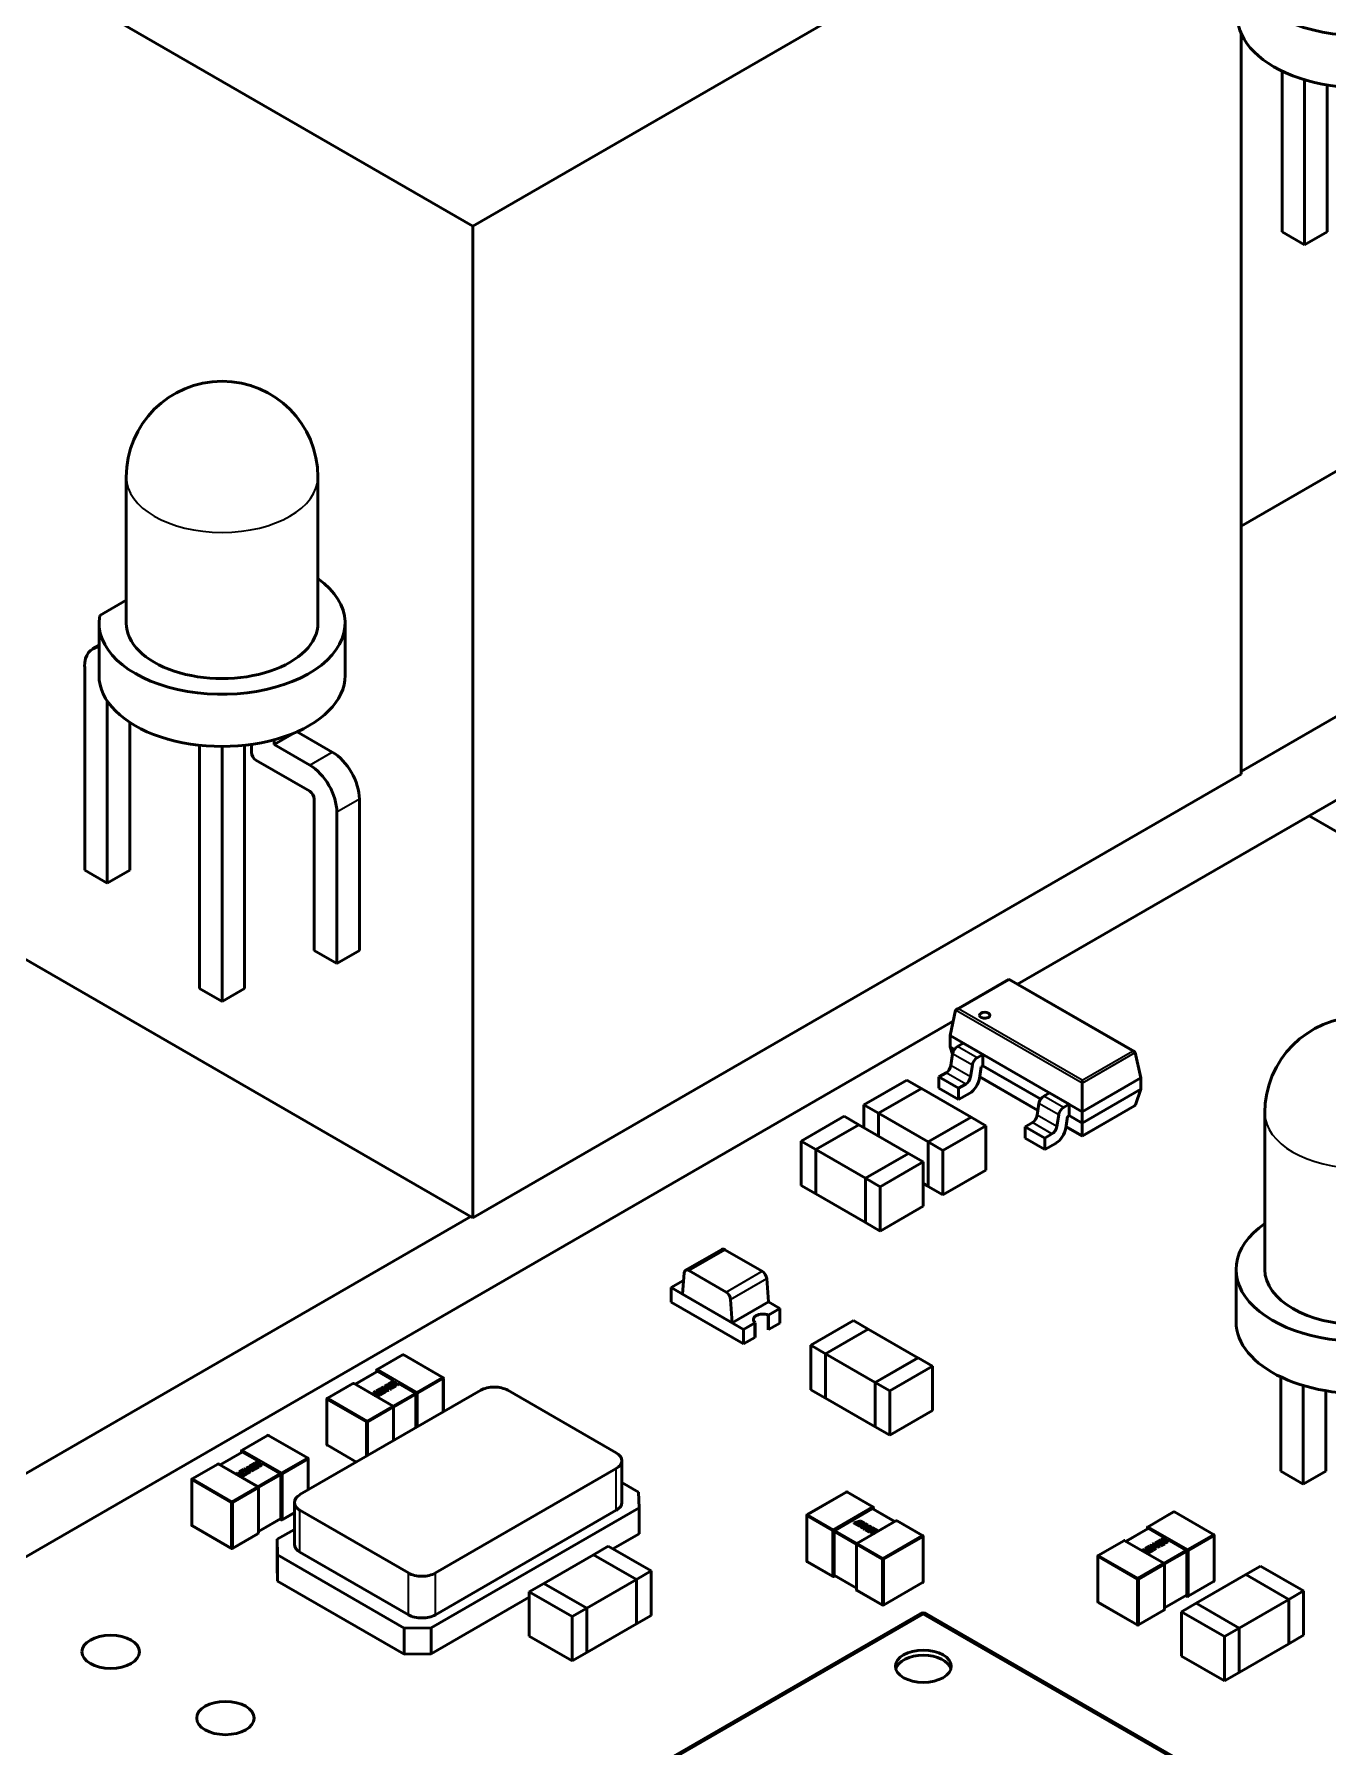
# Model space of a CAD drawing. Header units: millimetres. Extents: x -106 to 841, y -50 to 594.
# Drawn here: x 585.9 to 606.14, y 245.34 to 272.13 of the extents above; entities that cross this region are included whole.
import ezdxf

# ---------------------------------------------------------------- set-up
doc = ezdxf.new("R2010")
doc.units = ezdxf.units.MM
doc.layers.add('Visible (ISO)', color=7, linetype='Continuous', lineweight=50)
doc.layers.add('Visible Narrow (ISO)', color=7, linetype='Continuous', lineweight=35)

msp = doc.modelspace()

# ---------------------------------------------------------------- linework, layer by layer
at = {"layer": 'Visible (ISO)'}
for p, q in [((578.977, 277.085), (592.766, 269.124)), ((592.766, 269.124), (604.787, 276.065)), ((604.787, 260.551), (604.787, 272.139)), ((605.427, 269.036), (605.427, 271.548)), ((605.781, 268.831), (605.781, 271.412)), ((606.134, 269.036), (606.134, 271.331)), ((592.766, 253.611), (592.766, 269.124)), ((605.427, 269.036), (605.781, 268.831)), ((605.781, 268.831), (606.134, 269.036)), ((607.544, 266.022), (604.787, 264.43)), ((587.341, 265.199), (587.341, 262.913)), ((590.341, 265.199), (590.341, 262.913)), ((586.927, 263.032), (587.341, 263.271)), ((604.787, 260.592), (609.143, 263.107)), ((586.916, 262.913), (586.916, 262.096)), ((590.766, 262.913), (590.766, 262.096)), ((586.815, 262.51), (586.916, 262.568)), ((586.691, 262.235), (586.691, 259.051)), ((609.143, 261.801), (601.289, 257.266)), ((587.045, 258.846), (587.045, 261.696)), ((587.398, 259.051), (587.398, 261.36)), ((590.566, 260.896), (590.014, 261.215)), ((588.487, 261.004), (588.487, 257.197)), ((588.841, 256.993), (588.841, 260.985)), ((589.194, 257.197), (589.194, 261.004)), ((589.3, 261.017), (589.3, 260.892)), ((589.654, 261.014), (589.966, 261.194)), ((589.654, 261.014), (589.654, 261.089)), ((590.213, 260.692), (589.654, 261.014)), ((589.371, 260.769), (590.213, 260.284)), ((604.787, 260.551), (592.766, 253.611)), ((590.283, 260.161), (590.283, 257.793)), ((590.99, 257.793), (590.99, 260.161)), ((590.637, 257.589), (590.637, 259.957)), ((626.32, 248.082), (605.851, 259.9)), ((592.766, 253.611), (582.537, 259.516)), ((587.045, 258.846), (586.691, 259.051)), ((587.398, 259.051), (587.045, 258.846)), ((590.283, 257.793), (590.637, 257.589)), ((590.637, 257.589), (590.99, 257.793)), ((588.487, 257.197), (588.841, 256.993)), ((588.841, 256.993), (589.194, 257.197)), ((600.333, 256.872), (601.153, 257.345)), ((601.153, 257.345), (601.153, 257.334)), ((603.117, 256.211), (601.153, 257.345)), ((600.282, 256.685), (580.926, 245.51)), ((600.233, 256.461), (600.32, 256.857)), ((602.298, 255.269), (600.233, 256.461)), ((600.233, 256.284), (600.233, 256.461)), ((600.3, 256.245), (600.233, 256.284)), ((600.233, 256.284), (600.272, 256.171)), ((600.245, 255.995), (600.273, 256.178)), ((600.349, 256.293), (600.437, 256.344)), ((600.744, 256.166), (600.437, 256.344)), ((600.656, 256.116), (600.744, 256.166)), ((600.744, 255.989), (600.744, 256.166)), ((603.217, 255.8), (603.13, 256.195)), ((600.058, 255.815), (600.169, 255.88)), ((600.552, 255.817), (600.581, 256.001)), ((600.691, 255.791), (600.72, 255.975)), ((600.72, 255.975), (600.744, 255.989)), ((601.651, 255.465), (600.744, 255.989)), ((598.883, 255.379), (599.554, 255.766)), ((599.783, 255.634), (599.112, 255.247)), ((599.113, 255.246), (599.784, 255.634)), ((599.554, 255.766), (599.783, 255.634)), ((599.783, 255.633), (599.783, 255.634)), ((599.784, 255.634), (600.561, 255.185)), ((600.366, 255.638), (600.058, 255.815)), ((600.058, 255.638), (600.058, 255.815)), ((600.366, 255.46), (600.058, 255.638)), ((600.366, 255.638), (600.477, 255.702)), ((600.366, 255.46), (600.366, 255.638)), ((601.607, 255.289), (600.695, 255.816)), ((602.298, 255.269), (603.217, 255.8)), ((602.298, 255.764), (602.298, 255.715)), ((602.298, 255.269), (602.298, 255.715)), ((602.298, 255.092), (603.217, 255.622)), ((603.217, 255.622), (603.133, 255.378)), ((603.217, 255.622), (603.217, 255.8)), ((599.112, 255.247), (598.883, 255.379)), ((598.883, 255.02), (598.883, 255.379)), ((600.366, 255.46), (600.54, 255.561)), ((601.595, 255.215), (601.624, 255.398)), ((601.699, 255.514), (601.787, 255.564)), ((602.095, 255.387), (601.787, 255.564)), ((602.007, 255.336), (602.095, 255.387)), ((602.095, 255.209), (602.095, 255.387)), ((602.298, 254.89), (603.12, 255.365)), ((597.903, 254.811), (598.574, 255.199)), ((598.804, 255.066), (598.132, 254.679)), ((598.133, 254.679), (598.804, 255.066)), ((598.574, 255.199), (598.804, 255.066)), ((598.804, 255.066), (599.581, 254.617)), ((598.804, 255.066), (598.804, 255.066)), ((599.112, 254.888), (599.112, 255.247)), ((599.89, 254.798), (599.113, 255.246)), ((599.113, 254.888), (599.113, 255.246)), ((600.561, 255.185), (599.89, 254.798)), ((599.891, 254.797), (600.562, 255.185)), ((600.791, 255.052), (600.12, 254.665)), ((600.561, 255.184), (600.561, 255.185)), ((600.562, 255.185), (600.791, 255.052)), ((600.791, 254.358), (600.791, 255.052)), ((601.409, 255.036), (601.52, 255.1)), ((601.903, 255.037), (601.932, 255.221)), ((602.042, 255.011), (602.07, 255.195)), ((602.07, 255.195), (602.095, 255.209)), ((602.298, 255.092), (602.095, 255.209)), ((602.298, 255.092), (602.298, 255.269)), ((602.298, 255.092), (602.298, 254.897)), ((605.157, 252.803), (605.157, 255.252)), ((598.132, 254.679), (597.903, 254.811)), ((597.903, 254.117), (597.903, 254.811)), ((599.89, 254.104), (599.89, 254.798)), ((600.12, 254.665), (599.891, 254.797)), ((599.891, 254.103), (599.891, 254.797)), ((601.716, 254.858), (601.409, 255.036)), ((601.409, 254.858), (601.409, 255.036)), ((601.716, 254.68), (601.409, 254.858)), ((601.716, 254.858), (601.827, 254.922)), ((601.716, 254.68), (601.716, 254.858)), ((601.716, 254.68), (601.891, 254.781)), ((602.298, 254.89), (602.045, 255.036)), ((602.298, 254.89), (602.298, 254.897)), ((598.132, 253.985), (598.132, 254.679)), ((598.91, 254.23), (598.133, 254.679)), ((598.133, 253.985), (598.133, 254.679)), ((599.581, 254.617), (598.91, 254.23)), ((598.911, 254.229), (599.582, 254.617)), ((599.581, 254.616), (599.581, 254.617)), ((599.582, 254.617), (599.811, 254.485)), ((600.12, 253.971), (600.12, 254.665)), ((599.811, 254.485), (599.14, 254.097)), ((599.811, 253.791), (599.811, 254.485)), ((600.791, 254.358), (600.12, 253.971)), ((598.132, 253.985), (597.903, 254.117)), ((598.133, 253.985), (598.132, 253.985)), ((598.91, 253.536), (598.133, 253.985)), ((598.91, 253.536), (598.91, 254.23)), ((599.14, 254.097), (598.911, 254.229)), ((598.911, 253.535), (598.911, 254.229)), ((599.14, 253.403), (599.14, 254.097)), ((599.89, 254.104), (599.811, 254.149)), ((599.891, 254.104), (599.89, 254.104)), ((600.12, 253.971), (599.891, 254.103)), ((599.811, 253.791), (599.14, 253.403)), ((579.795, 246.163), (592.731, 253.631)), ((598.911, 253.536), (598.91, 253.536)), ((599.14, 253.403), (598.911, 253.535)), ((596.094, 252.79), (596.659, 253.117)), ((597.293, 252.775), (596.709, 253.112)), ((596.073, 252.752), (596.047, 252.417)), ((596.728, 252.448), (596.144, 252.785)), ((597.39, 252.295), (597.364, 252.66)), ((604.707, 252.803), (604.707, 251.986)), ((596.05, 252.623), (595.87, 252.52)), ((595.87, 252.52), (595.87, 252.519)), ((595.87, 252.52), (596.047, 252.418)), ((595.87, 252.29), (595.87, 252.519)), ((595.87, 252.519), (597.001, 251.866)), ((595.87, 252.519), (596.047, 252.417)), ((596.047, 252.418), (596.047, 252.417)), ((596.047, 252.418), (596.047, 252.418)), ((596.047, 252.417), (596.825, 251.968)), ((595.87, 252.29), (597.001, 251.637)), ((596.825, 251.968), (596.798, 252.333)), ((597.39, 252.295), (596.825, 251.969)), ((597.387, 252.089), (597.567, 252.193)), ((597.389, 252.089), (597.567, 252.192)), ((597.389, 252.089), (597.567, 252.192)), ((597.567, 252.193), (597.39, 252.295)), ((597.567, 252.193), (597.567, 252.192)), ((597.567, 251.964), (597.567, 252.192)), ((596.825, 251.969), (596.825, 251.968)), ((596.825, 251.969), (597.001, 251.866)), ((596.825, 251.968), (597.001, 251.866)), ((597.001, 251.866), (597.181, 251.97)), ((597.001, 251.866), (597.18, 251.969)), ((597.001, 251.866), (597.18, 251.969)), ((597.001, 251.637), (597.001, 251.866)), ((597.001, 251.866), (597.001, 251.866)), ((597.18, 251.74), (597.18, 251.969)), ((597.18, 251.74), (597.18, 251.969)), ((597.181, 251.97), (597.181, 251.741)), ((597.387, 252.089), (597.387, 251.86)), ((597.389, 251.861), (597.389, 252.089)), ((597.389, 251.861), (597.389, 252.089)), ((597.389, 251.861), (597.567, 251.964)), ((597.532, 251.943), (597.389, 251.861)), ((598.052, 251.616), (598.723, 252.003)), ((598.953, 251.871), (598.282, 251.483)), ((598.282, 251.483), (598.953, 251.87)), ((598.723, 252.003), (598.953, 251.871)), ((598.953, 251.87), (598.953, 251.871)), ((598.953, 251.87), (599.73, 251.422)), ((597.001, 251.637), (597.18, 251.74)), ((597.18, 251.74), (597.039, 251.659)), ((598.282, 251.483), (598.052, 251.616)), ((598.052, 250.922), (598.052, 251.616)), ((591.666, 251.467), (591.268, 251.238)), ((591.684, 251.467), (592.294, 251.115)), ((598.282, 250.789), (598.282, 251.483)), ((599.059, 251.034), (598.282, 251.483)), ((598.282, 250.789), (598.282, 251.483)), ((599.73, 251.422), (599.059, 251.034)), ((599.06, 251.034), (599.731, 251.421)), ((599.73, 251.421), (599.73, 251.422)), ((599.731, 251.421), (599.96, 251.289)), ((590.924, 251.008), (591.268, 251.207)), ((591.259, 251.202), (591.259, 251.221)), ((591.277, 251.206), (591.527, 251.062)), ((591.531, 251.064), (591.435, 251.009)), ((591.471, 251.011), (591.51, 251.033)), ((591.473, 251.008), (591.51, 251.029)), ((591.51, 251.033), (591.536, 251.048)), ((591.51, 251.029), (591.536, 251.044)), ((591.536, 251.048), (591.536, 251.044)), ((591.536, 251.048), (591.585, 250.997)), ((591.536, 251.044), (591.585, 250.993)), ((591.609, 251.011), (591.591, 251.029)), ((592.304, 251.099), (592.304, 250.575)), ((599.059, 250.34), (599.059, 251.034)), ((599.289, 250.902), (599.06, 251.034)), ((599.06, 250.34), (599.06, 251.034)), ((599.96, 251.289), (599.289, 250.902)), ((599.96, 250.595), (599.96, 251.289)), ((605.406, 249.647), (605.406, 251.123)), ((590.059, 249.28), (592.888, 250.913)), ((590.481, 250.772), (590.481, 250.068)), ((590.888, 251.018), (590.49, 250.788)), ((590.907, 251.018), (591.516, 250.666)), ((591.186, 250.865), (591.179, 250.861)), ((591.204, 250.847), (591.186, 250.865)), ((591.24, 250.896), (591.212, 250.88)), ((591.212, 250.88), (591.212, 250.876)), ((591.212, 250.88), (591.212, 250.842)), ((591.212, 250.876), (591.212, 250.842)), ((591.228, 250.833), (591.278, 250.82)), ((591.239, 250.851), (591.24, 250.896)), ((591.239, 250.851), (591.24, 250.892)), ((591.304, 250.835), (591.239, 250.851)), ((591.24, 250.896), (591.24, 250.892)), ((591.24, 250.826), (591.278, 250.816)), ((591.316, 250.94), (591.253, 250.904)), ((591.253, 250.904), (591.253, 250.9)), ((591.253, 250.904), (591.314, 250.841)), ((591.253, 250.9), (591.314, 250.837)), ((591.278, 250.82), (591.304, 250.835)), ((591.278, 250.816), (591.304, 250.831)), ((591.278, 250.82), (591.278, 250.816)), ((591.289, 250.906), (591.327, 250.928)), ((591.3, 250.894), (591.289, 250.906)), ((591.291, 250.903), (591.327, 250.924)), ((591.336, 250.915), (591.3, 250.894)), ((591.304, 250.835), (591.304, 250.831)), ((591.311, 250.882), (591.348, 250.903)), ((591.326, 250.867), (591.311, 250.882)), ((591.314, 250.88), (591.348, 250.899)), ((591.314, 250.841), (591.405, 250.894)), ((591.314, 250.837), (591.405, 250.89)), ((591.314, 250.841), (591.314, 250.837)), ((591.327, 250.928), (591.316, 250.94)), ((591.361, 250.966), (591.324, 250.945)), ((591.324, 250.945), (591.324, 250.941)), ((591.324, 250.945), (591.373, 250.894)), ((591.324, 250.941), (591.371, 250.892)), ((591.373, 250.894), (591.326, 250.867)), ((591.327, 250.928), (591.327, 250.924)), ((591.348, 250.903), (591.336, 250.915)), ((591.348, 250.903), (591.348, 250.899)), ((591.405, 250.894), (591.351, 250.95)), ((591.351, 250.95), (591.423, 250.904)), ((591.418, 250.929), (591.361, 250.966)), ((591.361, 250.939), (591.423, 250.9)), ((591.425, 251.003), (591.387, 250.982)), ((591.387, 250.982), (591.387, 250.977)), ((591.387, 250.982), (591.418, 250.929)), ((591.387, 250.977), (591.414, 250.932)), ((591.405, 250.894), (591.405, 250.89)), ((591.445, 250.917), (591.409, 250.984)), ((591.409, 250.984), (591.464, 250.927)), ((591.414, 250.975), (591.464, 250.923)), ((591.423, 250.904), (591.445, 250.917)), ((591.423, 250.9), (591.445, 250.913)), ((591.423, 250.904), (591.423, 250.9)), ((591.485, 250.94), (591.425, 251.003)), ((591.435, 251.009), (591.435, 251.005)), ((591.435, 251.009), (591.496, 250.946)), ((591.435, 251.005), (591.496, 250.942)), ((591.445, 250.917), (591.445, 250.913)), ((591.464, 250.927), (591.485, 250.94)), ((591.464, 250.923), (591.485, 250.936)), ((591.464, 250.927), (591.464, 250.923)), ((591.482, 250.999), (591.471, 251.011)), ((591.518, 251.02), (591.482, 250.999)), ((591.485, 250.94), (591.485, 250.936)), ((591.493, 250.987), (591.53, 251.009)), ((591.508, 250.972), (591.493, 250.987)), ((591.496, 250.985), (591.53, 251.004)), ((591.496, 250.946), (591.56, 250.983)), ((591.496, 250.942), (591.56, 250.979)), ((591.496, 250.946), (591.496, 250.942)), ((591.548, 250.995), (591.508, 250.972)), ((591.53, 251.009), (591.518, 251.02)), ((591.53, 251.009), (591.53, 251.004)), ((591.56, 250.983), (591.548, 250.995)), ((591.56, 250.983), (591.56, 250.979)), ((591.585, 250.997), (591.609, 251.011)), ((591.585, 250.993), (591.609, 251.007)), ((591.585, 250.997), (591.585, 250.993)), ((591.601, 251.019), (591.861, 250.869)), ((591.609, 251.011), (591.609, 251.007)), ((591.874, 250.862), (591.871, 250.86)), ((591.874, 250.327), (591.874, 250.846)), ((593.312, 250.913), (595.009, 249.933)), ((598.282, 250.789), (598.052, 250.922)), ((598.282, 250.79), (598.282, 250.789)), ((599.059, 250.34), (598.282, 250.789)), ((599.289, 250.208), (599.289, 250.902)), ((605.759, 249.443), (605.759, 250.987)), ((606.113, 249.647), (606.113, 250.905)), ((591.526, 250.65), (591.526, 250.126)), ((599.96, 250.595), (599.289, 250.208)), ((599.06, 250.341), (599.059, 250.34)), ((599.289, 250.208), (599.06, 250.34)), ((589.143, 249.961), (589.143, 249.941)), ((589.153, 249.977), (589.551, 250.207)), ((589.569, 250.207), (590.179, 249.854)), ((590.49, 250.052), (590.944, 249.79)), ((588.375, 249.528), (588.773, 249.758)), ((589.401, 249.405), (588.791, 249.758)), ((588.809, 249.748), (589.153, 249.947)), ((589.436, 249.787), (589.162, 249.945)), ((589.206, 249.691), (589.184, 249.679)), ((589.26, 249.635), (589.206, 249.691)), ((589.247, 249.715), (589.224, 249.702)), ((589.224, 249.702), (589.224, 249.698)), ((589.224, 249.702), (589.26, 249.635)), ((589.224, 249.698), (589.255, 249.64)), ((589.318, 249.669), (589.247, 249.715)), ((589.282, 249.637), (589.251, 249.69)), ((589.251, 249.69), (589.309, 249.653)), ((589.255, 249.683), (589.309, 249.649)), ((589.356, 249.778), (589.264, 249.725)), ((589.264, 249.725), (589.264, 249.721)), ((589.264, 249.725), (589.318, 249.669)), ((589.264, 249.721), (589.308, 249.676)), ((589.296, 249.725), (589.343, 249.752)), ((589.345, 249.674), (589.296, 249.725)), ((589.298, 249.722), (589.343, 249.748)), ((589.358, 249.736), (589.322, 249.715)), ((589.322, 249.715), (589.322, 249.711)), ((589.322, 249.715), (589.333, 249.704)), ((589.322, 249.711), (589.333, 249.7)), ((589.333, 249.704), (589.369, 249.725)), ((589.333, 249.7), (589.369, 249.721)), ((589.333, 249.704), (589.333, 249.7)), ((589.381, 249.713), (589.342, 249.691)), ((589.342, 249.691), (589.342, 249.686)), ((589.342, 249.691), (589.353, 249.679)), ((589.342, 249.686), (589.353, 249.674)), ((589.343, 249.752), (589.343, 249.748)), ((589.343, 249.752), (589.358, 249.736)), ((589.343, 249.748), (589.356, 249.735)), ((589.353, 249.679), (589.416, 249.715)), ((589.353, 249.674), (589.416, 249.711)), ((589.416, 249.715), (589.356, 249.778)), ((589.391, 249.798), (589.365, 249.784)), ((589.365, 249.784), (589.365, 249.779)), ((589.365, 249.784), (589.431, 249.768)), ((589.365, 249.779), (589.43, 249.764)), ((589.369, 249.725), (589.369, 249.721)), ((589.369, 249.725), (589.381, 249.713)), ((589.369, 249.721), (589.378, 249.711)), ((589.45, 249.784), (589.391, 249.798)), ((589.416, 249.715), (589.416, 249.711)), ((589.431, 249.768), (589.43, 249.723)), ((589.43, 249.723), (589.458, 249.739)), ((589.43, 249.718), (589.458, 249.735)), ((589.43, 249.723), (589.43, 249.718)), ((589.458, 249.739), (589.458, 249.78)), ((589.461, 249.773), (589.458, 249.775)), ((589.458, 249.739), (589.458, 249.735)), ((589.46, 249.778), (589.483, 249.754)), ((589.461, 249.773), (589.483, 249.749)), ((589.483, 249.754), (589.493, 249.759)), ((589.483, 249.749), (589.493, 249.755)), ((589.483, 249.754), (589.483, 249.749)), ((589.746, 249.609), (589.493, 249.755)), ((590.189, 249.838), (590.189, 249.354)), ((595.009, 249.688), (592.181, 248.055)), ((595.097, 249.157), (595.097, 249.81)), ((588.366, 249.512), (588.366, 248.807)), ((589.085, 249.622), (589.06, 249.608)), ((589.06, 249.608), (589.06, 249.603)), ((589.06, 249.608), (589.072, 249.596)), ((589.06, 249.603), (589.063, 249.601)), ((589.134, 249.571), (589.085, 249.622)), ((589.174, 249.673), (589.109, 249.636)), ((589.109, 249.636), (589.109, 249.632)), ((589.109, 249.636), (589.121, 249.624)), ((589.109, 249.632), (589.121, 249.62)), ((589.121, 249.624), (589.161, 249.647)), ((589.121, 249.62), (589.161, 249.643)), ((589.121, 249.624), (589.121, 249.62)), ((589.16, 249.585), (589.134, 249.571)), ((589.176, 249.631), (589.14, 249.61)), ((589.14, 249.61), (589.14, 249.606)), ((589.14, 249.61), (589.151, 249.599)), ((589.14, 249.606), (589.151, 249.594)), ((589.141, 249.556), (589.234, 249.61)), ((589.144, 249.554), (589.234, 249.606)), ((589.151, 249.599), (589.187, 249.62)), ((589.151, 249.594), (589.187, 249.616)), ((589.151, 249.599), (589.151, 249.594)), ((589.199, 249.608), (589.16, 249.585)), ((589.161, 249.647), (589.161, 249.643)), ((589.161, 249.647), (589.176, 249.631)), ((589.161, 249.643), (589.174, 249.63)), ((589.234, 249.61), (589.174, 249.673)), ((589.184, 249.679), (589.184, 249.675)), ((589.184, 249.679), (589.245, 249.616)), ((589.184, 249.675), (589.245, 249.612)), ((589.187, 249.62), (589.187, 249.616)), ((589.187, 249.62), (589.199, 249.608)), ((589.187, 249.616), (589.196, 249.606)), ((589.234, 249.61), (589.234, 249.606)), ((589.245, 249.616), (589.282, 249.637)), ((589.245, 249.612), (589.282, 249.633)), ((589.245, 249.616), (589.245, 249.612)), ((589.282, 249.637), (589.282, 249.633)), ((589.309, 249.653), (589.345, 249.674)), ((589.309, 249.649), (589.345, 249.67)), ((589.309, 249.653), (589.309, 249.649)), ((589.345, 249.674), (589.345, 249.67)), ((589.353, 249.679), (589.353, 249.674)), ((589.759, 249.601), (589.756, 249.599)), ((589.759, 248.912), (589.759, 249.586)), ((595.097, 249.471), (595.359, 249.32)), ((605.406, 249.647), (605.759, 249.443)), ((605.759, 249.443), (606.113, 249.647)), ((589.411, 248.685), (589.411, 249.389)), ((589.972, 248.504), (589.972, 249.157)), ((595.359, 249.32), (595.366, 249.075)), ((597.998, 248.967), (598.608, 249.319)), ((599.025, 249.089), (598.627, 249.319)), ((589.411, 248.705), (589.756, 248.904)), ((589.763, 248.888), (589.746, 248.898)), ((589.781, 248.888), (589.972, 248.998)), ((591.756, 248.055), (590.059, 249.035)), ((595.366, 249.075), (592.113, 247.197)), ((595.009, 249.035), (592.181, 247.402)), ((595.366, 248.667), (595.366, 249.075)), ((597.989, 248.246), (597.989, 248.951)), ((599.015, 249.058), (598.432, 248.721)), ((599.024, 249.059), (599.369, 248.86)), ((599.034, 249.073), (599.034, 249.053)), ((603.33, 248.779), (603.727, 249.009)), ((603.746, 249.009), (604.356, 248.657)), ((588.375, 248.791), (588.985, 248.439)), ((589.004, 248.439), (589.401, 248.669)), ((589.702, 248.581), (589.972, 248.737)), ((594.957, 248.431), (595.366, 248.667)), ((598.422, 248.712), (598.419, 248.713)), ((598.419, 248.024), (598.419, 248.698)), ((598.838, 248.872), (598.729, 248.837)), ((598.729, 248.837), (598.729, 248.833)), ((598.729, 248.837), (598.821, 248.784)), ((598.729, 248.833), (598.821, 248.78)), ((598.774, 248.83), (598.801, 248.838)), ((598.821, 248.802), (598.774, 248.83)), ((599.386, 248.87), (598.776, 248.518)), ((598.779, 248.827), (598.801, 248.834)), ((598.801, 248.838), (598.801, 248.834)), ((598.801, 248.838), (598.838, 248.817)), ((598.801, 248.834), (598.838, 248.813)), ((598.821, 248.845), (598.842, 248.851)), ((598.858, 248.824), (598.821, 248.845)), ((598.91, 248.831), (598.821, 248.802)), ((598.821, 248.784), (598.918, 248.815)), ((598.821, 248.78), (598.897, 248.804)), ((598.821, 248.784), (598.821, 248.78)), ((598.826, 248.842), (598.842, 248.847)), ((598.901, 248.836), (598.838, 248.872)), ((598.838, 248.817), (598.858, 248.824)), ((598.838, 248.813), (598.858, 248.82)), ((598.838, 248.817), (598.838, 248.813)), ((598.918, 248.815), (598.838, 248.774)), ((598.838, 248.774), (598.838, 248.77)), ((598.838, 248.774), (598.861, 248.761)), ((598.838, 248.77), (598.861, 248.757)), ((598.842, 248.851), (598.842, 248.847)), ((598.842, 248.851), (598.881, 248.829)), ((598.842, 248.847), (598.881, 248.825)), ((598.858, 248.824), (598.858, 248.82)), ((598.861, 248.761), (598.977, 248.782)), ((598.861, 248.757), (598.948, 248.772)), ((598.861, 248.761), (598.861, 248.757)), ((598.977, 248.782), (598.879, 248.75)), ((598.879, 248.75), (598.879, 248.746)), ((598.879, 248.75), (598.901, 248.738)), ((598.879, 248.746), (598.901, 248.734)), ((598.881, 248.829), (598.901, 248.836)), ((598.881, 248.825), (598.901, 248.832)), ((598.881, 248.829), (598.881, 248.825)), ((598.882, 248.777), (598.946, 248.81)), ((598.973, 248.794), (598.882, 248.777)), ((598.895, 248.779), (598.946, 248.806)), ((598.901, 248.836), (598.901, 248.832)), ((598.901, 248.738), (599.01, 248.773)), ((598.901, 248.734), (599.01, 248.769)), ((598.901, 248.738), (598.901, 248.734)), ((598.946, 248.81), (598.91, 248.831)), ((599.02, 248.767), (598.911, 248.732)), ((598.911, 248.732), (598.911, 248.728)), ((598.911, 248.732), (598.975, 248.695)), ((598.911, 248.728), (598.975, 248.691)), ((598.946, 248.81), (598.946, 248.806)), ((598.956, 248.725), (598.983, 248.733)), ((598.996, 248.701), (598.956, 248.725)), ((598.961, 248.722), (598.983, 248.729)), ((599.01, 248.773), (598.973, 248.794)), ((598.975, 248.695), (598.996, 248.701)), ((598.975, 248.691), (598.996, 248.697)), ((598.975, 248.695), (598.975, 248.691)), ((598.983, 248.733), (598.983, 248.729)), ((598.983, 248.733), (599.02, 248.712)), ((598.983, 248.729), (599.02, 248.708)), ((598.996, 248.701), (598.996, 248.697)), ((599.088, 248.709), (599, 248.68)), ((599, 248.68), (599, 248.676)), ((599, 248.68), (599.024, 248.666)), ((599, 248.676), (599.024, 248.662)), ((599.003, 248.74), (599.024, 248.746)), ((599.04, 248.719), (599.003, 248.74)), ((599.008, 248.737), (599.024, 248.742)), ((599.01, 248.773), (599.01, 248.769)), ((599.114, 248.713), (599.02, 248.767)), ((599.02, 248.712), (599.04, 248.719)), ((599.02, 248.708), (599.04, 248.715)), ((599.02, 248.712), (599.02, 248.708)), ((599.024, 248.746), (599.063, 248.724)), ((599.024, 248.746), (599.024, 248.742)), ((599.024, 248.742), (599.063, 248.72)), ((599.024, 248.666), (599.045, 248.673)), ((599.024, 248.666), (599.024, 248.662)), ((599.024, 248.662), (599.029, 248.664)), ((599.04, 248.719), (599.04, 248.715)), ((599.063, 248.724), (599.088, 248.709)), ((599.063, 248.72), (599.084, 248.707)), ((599.803, 248.64), (599.405, 248.87)), ((599.812, 247.92), (599.812, 248.624)), ((602.986, 248.55), (603.33, 248.749)), ((603.32, 248.763), (603.32, 248.743)), ((603.613, 248.59), (603.339, 248.748)), ((604.365, 248.641), (604.365, 247.936)), ((589.709, 248.336), (589.702, 248.581)), ((589.702, 248.173), (589.702, 248.581)), ((591.756, 247.402), (590.059, 248.381)), ((594.655, 248.341), (594.884, 248.474)), ((594.884, 248.474), (595.555, 248.086)), ((598.767, 247.797), (598.767, 248.502)), ((602.552, 248.33), (602.95, 248.56)), ((603.578, 248.208), (602.968, 248.56)), ((603.262, 248.424), (603.237, 248.41)), ((603.237, 248.41), (603.237, 248.406)), ((603.237, 248.41), (603.249, 248.398)), ((603.237, 248.406), (603.24, 248.403)), ((603.31, 248.373), (603.262, 248.424)), ((603.351, 248.475), (603.286, 248.438)), ((603.286, 248.438), (603.286, 248.434)), ((603.286, 248.438), (603.298, 248.426)), ((603.286, 248.434), (603.298, 248.422)), ((603.298, 248.426), (603.338, 248.449)), ((603.298, 248.422), (603.338, 248.445)), ((603.298, 248.426), (603.298, 248.422)), ((603.336, 248.388), (603.31, 248.373)), ((603.353, 248.434), (603.317, 248.413)), ((603.317, 248.413), (603.317, 248.408)), ((603.317, 248.413), (603.328, 248.401)), ((603.317, 248.408), (603.328, 248.397)), ((603.318, 248.358), (603.411, 248.412)), ((603.321, 248.356), (603.411, 248.408)), ((603.328, 248.401), (603.364, 248.422)), ((603.328, 248.397), (603.364, 248.418)), ((603.328, 248.401), (603.328, 248.397)), ((603.376, 248.41), (603.336, 248.388)), ((603.338, 248.449), (603.338, 248.445)), ((603.338, 248.449), (603.353, 248.434)), ((603.338, 248.445), (603.351, 248.432)), ((603.411, 248.412), (603.351, 248.475)), ((603.383, 248.494), (603.361, 248.481)), ((603.361, 248.481), (603.361, 248.477)), ((603.361, 248.481), (603.421, 248.418)), ((603.361, 248.477), (603.421, 248.414)), ((603.364, 248.422), (603.364, 248.418)), ((603.364, 248.422), (603.376, 248.41)), ((603.364, 248.418), (603.373, 248.409)), ((603.437, 248.437), (603.383, 248.494)), ((603.423, 248.517), (603.401, 248.504)), ((603.401, 248.504), (603.401, 248.5)), ((603.401, 248.504), (603.437, 248.437)), ((603.401, 248.5), (603.432, 248.442)), ((603.411, 248.412), (603.411, 248.408)), ((603.421, 248.418), (603.459, 248.439)), ((603.421, 248.414), (603.459, 248.435)), ((603.421, 248.418), (603.421, 248.414)), ((603.495, 248.471), (603.423, 248.517)), ((603.459, 248.439), (603.428, 248.492)), ((603.428, 248.492), (603.486, 248.455)), ((603.432, 248.485), (603.486, 248.451)), ((603.533, 248.58), (603.441, 248.527)), ((603.441, 248.527), (603.441, 248.523)), ((603.441, 248.527), (603.495, 248.471)), ((603.441, 248.523), (603.485, 248.478)), ((603.459, 248.439), (603.459, 248.435)), ((603.473, 248.527), (603.52, 248.554)), ((603.522, 248.476), (603.473, 248.527)), ((603.475, 248.524), (603.52, 248.55)), ((603.486, 248.455), (603.522, 248.476)), ((603.486, 248.451), (603.522, 248.472)), ((603.486, 248.455), (603.486, 248.451)), ((603.535, 248.539), (603.499, 248.518)), ((603.499, 248.518), (603.499, 248.514)), ((603.499, 248.518), (603.51, 248.506)), ((603.499, 248.514), (603.51, 248.502)), ((603.51, 248.506), (603.546, 248.527)), ((603.51, 248.502), (603.546, 248.523)), ((603.51, 248.506), (603.51, 248.502)), ((603.558, 248.515), (603.519, 248.493)), ((603.519, 248.493), (603.519, 248.489)), ((603.519, 248.493), (603.53, 248.481)), ((603.519, 248.489), (603.53, 248.477)), ((603.52, 248.554), (603.52, 248.55)), ((603.52, 248.554), (603.535, 248.539)), ((603.52, 248.55), (603.533, 248.537)), ((603.522, 248.476), (603.522, 248.472)), ((603.53, 248.481), (603.593, 248.517)), ((603.53, 248.477), (603.593, 248.513)), ((603.53, 248.481), (603.53, 248.477)), ((603.593, 248.517), (603.533, 248.58)), ((603.568, 248.601), (603.542, 248.586)), ((603.542, 248.586), (603.542, 248.582)), ((603.542, 248.586), (603.607, 248.57)), ((603.542, 248.582), (603.607, 248.566)), ((603.546, 248.527), (603.546, 248.523)), ((603.546, 248.527), (603.558, 248.515)), ((603.546, 248.523), (603.555, 248.514)), ((603.627, 248.586), (603.568, 248.601)), ((603.593, 248.517), (603.593, 248.513)), ((603.607, 248.57), (603.607, 248.525)), ((603.607, 248.525), (603.635, 248.541)), ((603.607, 248.521), (603.635, 248.537)), ((603.607, 248.525), (603.607, 248.521)), ((603.635, 248.541), (603.635, 248.582)), ((603.638, 248.575), (603.635, 248.577)), ((603.635, 248.541), (603.635, 248.537)), ((603.637, 248.581), (603.66, 248.556)), ((603.638, 248.575), (603.66, 248.552)), ((603.66, 248.556), (603.67, 248.561)), ((603.66, 248.552), (603.669, 248.557)), ((603.66, 248.556), (603.66, 248.552)), ((603.923, 248.411), (603.669, 248.557)), ((603.936, 248.403), (603.932, 248.401)), ((603.936, 247.714), (603.936, 248.388)), ((589.702, 248.173), (589.709, 247.928)), ((591.688, 247.193), (589.709, 248.336)), ((589.709, 247.928), (589.709, 248.336)), ((593.877, 247.892), (594.654, 248.341)), ((594.654, 248.341), (595.325, 247.954)), ((595.326, 247.954), (594.655, 248.341)), ((594.655, 248.341), (594.655, 248.341)), ((595.555, 248.086), (595.326, 247.954)), ((595.555, 247.392), (595.555, 248.086)), ((598.396, 248.001), (597.998, 248.23)), ((602.543, 248.314), (602.543, 247.61)), ((603.588, 247.487), (603.588, 248.192)), ((604.863, 248.03), (605.092, 248.162)), ((605.092, 248.162), (605.764, 247.774)), ((589.709, 247.928), (591.688, 246.785)), ((593.647, 247.76), (593.877, 247.892)), ((593.877, 247.892), (594.548, 247.504)), ((594.548, 247.505), (593.877, 247.892)), ((593.877, 247.891), (593.877, 247.892)), ((595.325, 247.954), (594.548, 247.505)), ((595.325, 247.259), (595.325, 247.954)), ((595.326, 247.26), (595.326, 247.954)), ((598.432, 248.01), (598.415, 248.001)), ((598.422, 248.016), (598.767, 247.817)), ((599.193, 247.552), (599.803, 247.904)), ((603.958, 247.69), (604.356, 247.92)), ((604.086, 247.58), (604.863, 248.029)), ((605.534, 247.642), (604.863, 248.03)), ((604.863, 248.029), (604.863, 248.03)), ((604.863, 248.029), (605.534, 247.642)), ((592.113, 246.789), (593.647, 247.675)), ((594.318, 247.372), (593.647, 247.76)), ((593.647, 247.066), (593.647, 247.76)), ((599.174, 247.552), (598.776, 247.781)), ((602.552, 247.594), (603.162, 247.241)), ((603.588, 247.507), (603.932, 247.706)), ((603.856, 247.448), (604.085, 247.58)), ((603.94, 247.69), (603.923, 247.7)), ((604.085, 247.58), (604.756, 247.193)), ((604.757, 247.193), (604.086, 247.58)), ((604.086, 247.58), (604.086, 247.58)), ((605.534, 247.642), (604.757, 247.193)), ((605.764, 247.774), (605.534, 247.642)), ((605.534, 246.948), (605.534, 247.642)), ((605.534, 246.948), (605.534, 247.642)), ((605.764, 247.08), (605.764, 247.774)), ((594.548, 247.504), (594.318, 247.372)), ((594.318, 246.678), (594.318, 247.372)), ((594.548, 246.811), (594.548, 247.505)), ((594.548, 246.81), (594.548, 247.504)), ((595.049, 244.695), (599.764, 247.417)), ((595.555, 247.392), (595.326, 247.26)), ((599.864, 247.417), (604.579, 244.695)), ((603.181, 247.241), (603.578, 247.471)), ((604.527, 247.06), (603.856, 247.448)), ((603.856, 246.754), (603.856, 247.448)), ((592.113, 247.197), (591.688, 247.193)), ((591.688, 246.785), (591.688, 247.193)), ((592.113, 246.789), (592.113, 247.197)), ((594.318, 246.678), (593.647, 247.066)), ((595.325, 247.259), (594.548, 246.811)), ((595.326, 247.26), (595.325, 247.26)), ((604.756, 247.193), (604.527, 247.06)), ((604.527, 246.366), (604.527, 247.06)), ((604.756, 246.499), (604.756, 247.193)), ((604.757, 246.499), (604.757, 247.193)), ((605.764, 247.08), (605.534, 246.948)), ((591.688, 246.785), (592.113, 246.789)), ((594.548, 246.81), (594.318, 246.678)), ((594.548, 246.811), (594.548, 246.811)), ((604.527, 246.366), (603.856, 246.754)), ((605.534, 246.948), (604.757, 246.499)), ((605.534, 246.948), (605.534, 246.948)), ((604.756, 246.499), (604.527, 246.366)), ((604.757, 246.499), (604.756, 246.499))]:
    msp.add_line(p, q, dxfattribs=at)
for centre, radius, start, end in [((588.841, 265.199), 1.5, 0, 180), ((606.657, 255.252), 1.5, 0, 180), ((591.675, 251.451), 0.0187, 60, 120), ((591.277, 251.221), 0.0187, 120, 180), ((592.285, 251.099), 0.0187, 360, 60), ((590.499, 250.772), 0.0187, 120, 180), ((590.897, 251.002), 0.0187, 60, 120), ((591.507, 250.65), 0.0187, 360, 60), ((589.162, 249.961), 0.0187, 120, 180), ((589.56, 250.19), 0.0187, 60, 120), ((590.499, 250.068), 0.0187, 180, 240), ((588.782, 249.741), 0.0187, 60, 120), ((590.17, 249.838), 0.0187, 0, 60), ((588.384, 249.512), 0.0187, 120, 180), ((589.392, 249.389), 0.0187, 0, 60), ((598.618, 249.303), 0.0187, 60, 120), ((589.772, 248.904), 0.0187, 240, 300), ((598.008, 248.951), 0.0187, 120, 180), ((599.015, 249.073), 0.0187, 0, 60), ((603.737, 248.993), 0.0187, 60, 120), ((588.384, 248.807), 0.0187, 180, 240), ((589.392, 248.685), 0.0187, 300, 0), ((599.395, 248.854), 0.0187, 60, 120), ((599.793, 248.624), 0.0187, 0, 60), ((603.339, 248.763), 0.0187, 120, 180), ((604.347, 248.641), 0.0187, 0, 60), ((588.994, 248.455), 0.0187, 240, 300), ((598.785, 248.502), 0.0187, 120, 180), ((602.959, 248.544), 0.0187, 60, 120), ((598.008, 248.246), 0.0187, 180, 240), ((602.561, 248.314), 0.0187, 120, 180), ((603.569, 248.192), 0.0187, 0, 60), ((598.405, 248.017), 0.0187, 240, 300), ((599.793, 247.92), 0.0187, 300, 0), ((604.347, 247.936), 0.0187, 300, 0), ((598.785, 247.797), 0.0187, 180, 240), ((599.183, 247.568), 0.0187, 240, 300), ((602.561, 247.61), 0.0187, 180, 240), ((603.949, 247.707), 0.0187, 240, 300), ((599.814, 247.331), 0.1, 60, 120), ((603.569, 247.487), 0.0187, 300, 0), ((603.171, 247.258), 0.0187, 240, 300)]:
    msp.add_arc(centre, radius, start, end, dxfattribs=at)
for centre, major_axis, start_param, end_param in [((606.679, 273.228), (-1.95, 0), 5.590025, 9.63702), ((606.679, 272.412), (-1.95, 0), 0, 3.141593), ((588.841, 262.913), (-1.925, 0), 6.175162, 10.102153), ((588.841, 262.913), (-1.5, 0), 0, 3.141593), ((587.115, 261.99), (-0.3, 0.52), 5.987759, 7.068583), ((588.841, 262.096), (-1.925, 0), 0, 3.141593), ((589.371, 260.851), (0.05, -0.0866), 3.926991, 5.497787), ((590.213, 260.202), (-0.3, 0.52), 3.926991, 5.497787), ((590.566, 260.406), (0.3, -0.52), 0.785398, 2.356194), ((590.213, 260.202), (0.05, -0.0866), 0.785398, 2.356194), ((600.366, 256.853), (-0.046, 0), 4.712389, 6.157082), ((600.774, 256.689), (-0.0812, 0), 4.450941, 4.973837), ((600.349, 256.204), (0.0544, 0.0942), 0.785398, 2.160532), ((600.656, 256.027), (0.0544, 0.0942), 0.785398, 2.160532), ((603.085, 256.192), (0.046, 0), 0.126104, 1.570796), ((600.169, 255.968), (0.0544, 0.0942), 3.926991, 5.302125), ((600.477, 255.791), (0.0544, 0.0942), 3.926991, 5.302125), ((600.54, 255.738), (0.109, 0.188), 3.926991, 5.302125), ((601.699, 255.425), (0.0544, 0.0942), 0.785398, 2.160532), ((602.007, 255.247), (0.0544, 0.0942), 0.785398, 2.160532), ((603.088, 255.384), (0.046, 0), 5.497787, 6.085663), ((601.52, 255.189), (0.0544, 0.0942), 3.926991, 5.302125), ((601.827, 255.011), (0.0544, 0.0942), 3.926991, 5.302125), ((601.891, 254.959), (0.109, 0.188), 3.926991, 5.302125), ((606.657, 252.803), (-1.95, 0), 5.590025, 8.066224), ((596.709, 253.03), (-0.05, 0.0866), 5.497787, 6.283185), ((596.144, 252.704), (-0.05, 0.0866), 5.497787, 6.981317), ((597.293, 252.693), (-0.05, 0.0866), 4.014257, 5.497787), ((606.657, 252.803), (1.5, 0), 3.141593, 6.283185), ((596.135, 252.693), (-0.148, 0), 0.955131, 1.059679), ((596.728, 252.367), (-0.05, 0.0866), 4.014257, 5.497787), ((597.302, 252.02), (-0.148, 0), 4.096724, 6.898851), ((606.657, 251.986), (-1.95, 0), 0, 1.783039), ((591.277, 251.221), (0.0132, -0.0229), 4.712389, 5.00964), ((593.1, 250.79), (0.3, 0), 0.785398, 2.356195), ((589.162, 249.961), (-0.0132, 0.0229), 1.570796, 1.868048), ((594.797, 249.81), (0.3, 0), 5.497787, 7.068584), ((590.272, 249.157), (-0.3, 0), 5.497787, 7.068584), ((594.797, 249.157), (0.3, 0), 5.497787, 6.283185), ((589.772, 248.904), (0.0132, -0.0229), 4.415138, 4.712389), ((599.015, 249.073), (0.0132, 0.0229), 4.415138, 4.712389), ((603.339, 248.763), (-0.0132, 0.0229), 1.570796, 1.868048), ((590.272, 248.504), (-0.3, 0), 0, 0.785398), ((591.969, 248.177), (-0.3, 0), 0.785398, 2.356195), ((598.405, 248.017), (-0.0132, -0.0229), 1.570796, 1.868048), ((603.949, 247.707), (0.0132, -0.0229), 4.415138, 4.712389), ((591.969, 247.524), (-0.3, 0), 0.785398, 2.356195), ((599.814, 246.514), (0.438, 0), 0.162336, 2.979256)]:
    msp.add_ellipse(centre, major_axis=major_axis, ratio=0.57735, start_param=start_param, end_param=end_param, dxfattribs=at)
for centre, major_axis in [((600.774, 256.78), (-0.0812, 0)), ((587.098, 246.822), (-0.45, 0)), ((599.814, 246.595), (0.437, 0)), ((588.894, 245.785), (-0.45, 0))]:
    msp.add_ellipse(centre, major_axis=major_axis, ratio=0.57735, dxfattribs=at)
for points in [[(591.268, 251.207), (591.27, 251.208), (591.274, 251.208), (591.277, 251.206)], [(591.861, 250.869), (591.864, 250.867), (591.867, 250.863), (591.871, 250.86)], [(591.871, 250.86), (591.872, 250.855), (591.874, 250.85), (591.874, 250.846)], [(589.153, 249.947), (589.155, 249.948), (589.159, 249.947), (589.162, 249.945)], [(589.746, 249.609), (589.749, 249.607), (589.752, 249.603), (589.756, 249.599)], [(589.756, 249.599), (589.757, 249.595), (589.759, 249.59), (589.759, 249.586)], [(589.759, 248.912), (589.759, 248.908), (589.757, 248.905), (589.756, 248.904)], [(599.015, 249.058), (599.019, 249.06), (599.022, 249.06), (599.024, 249.059)], [(598.419, 248.698), (598.419, 248.702), (598.42, 248.707), (598.422, 248.712)], [(598.422, 248.712), (598.425, 248.715), (598.428, 248.719), (598.432, 248.721)], [(603.33, 248.749), (603.332, 248.75), (603.336, 248.75), (603.339, 248.748)], [(603.923, 248.411), (603.926, 248.409), (603.929, 248.405), (603.932, 248.401)], [(603.932, 248.401), (603.934, 248.397), (603.936, 248.392), (603.936, 248.388)], [(598.422, 248.016), (598.42, 248.017), (598.419, 248.02), (598.419, 248.024)], [(603.936, 247.714), (603.936, 247.71), (603.934, 247.707), (603.932, 247.706)]]:
    msp.add_open_spline(points, degree=3, dxfattribs=at)
at = {"layer": 'Visible Narrow (ISO)'}
for p, q in [((590.213, 260.692), (590.566, 260.896)), ((590.99, 260.161), (590.637, 259.957)), ((600.366, 256.88), (601.153, 257.334)), ((603.085, 256.219), (601.153, 257.334)), ((602.298, 255.715), (600.32, 256.857)), ((602.298, 255.764), (600.366, 256.88)), ((600.581, 256.001), (600.273, 256.178)), ((600.656, 256.116), (600.349, 256.293)), ((602.298, 255.764), (603.085, 256.219)), ((602.298, 255.715), (603.13, 256.195)), ((600.477, 255.702), (600.169, 255.88)), ((600.552, 255.817), (600.245, 255.995)), ((601.608, 255.295), (600.696, 255.822)), ((601.932, 255.221), (601.624, 255.398)), ((602.007, 255.336), (601.699, 255.514)), ((602.298, 254.897), (603.133, 255.378)), ((601.827, 254.922), (601.52, 255.1)), ((601.903, 255.037), (601.595, 255.215)), ((602.298, 254.897), (602.046, 255.042)), ((596.144, 252.785), (596.709, 253.112)), ((596.728, 252.448), (597.293, 252.775)), ((596.798, 252.333), (597.364, 252.66)), ((591.675, 251.466), (591.277, 251.237)), ((592.285, 251.114), (591.675, 251.466)), ((591.277, 251.206), (590.929, 251.005)), ((591.277, 251.237), (591.887, 250.885)), ((591.51, 251.033), (591.51, 251.029)), ((591.887, 250.885), (592.285, 251.114)), ((592.298, 251.091), (591.9, 250.862)), ((592.298, 250.572), (592.298, 251.091)), ((590.486, 250.765), (590.486, 250.06)), ((591.096, 250.413), (590.486, 250.765)), ((590.897, 251.017), (590.499, 250.788)), ((590.499, 250.788), (591.109, 250.435)), ((591.507, 250.665), (590.897, 251.017)), ((591.513, 250.668), (591.861, 250.869)), ((591.874, 250.846), (591.526, 250.645)), ((591.9, 250.862), (591.9, 250.342)), ((591.109, 250.435), (591.507, 250.665)), ((591.52, 250.642), (591.123, 250.413)), ((591.52, 250.123), (591.52, 250.642)), ((591.096, 249.878), (591.096, 250.413)), ((591.123, 250.413), (591.123, 249.893)), ((589.56, 250.206), (589.162, 249.976)), ((589.162, 249.976), (589.772, 249.624)), ((590.17, 249.854), (589.56, 250.206)), ((590.486, 250.06), (590.949, 249.793)), ((588.782, 249.757), (588.384, 249.527)), ((589.392, 249.404), (588.782, 249.757)), ((589.162, 249.945), (588.814, 249.745)), ((589.772, 249.624), (590.17, 249.854)), ((590.183, 249.831), (589.785, 249.601)), ((590.183, 249.351), (590.183, 249.831)), ((595.009, 249.035), (595.009, 249.688)), ((588.981, 249.152), (588.371, 249.504)), ((588.371, 249.504), (588.371, 248.8)), ((588.384, 249.527), (588.994, 249.175)), ((589.398, 249.408), (589.746, 249.609)), ((589.759, 249.586), (589.411, 249.385)), ((589.785, 249.601), (589.785, 248.897)), ((588.981, 248.448), (588.981, 249.152)), ((588.994, 249.175), (589.392, 249.404)), ((589.405, 249.382), (589.008, 249.152)), ((589.008, 249.152), (589.008, 248.448)), ((589.405, 248.677), (589.405, 249.382)), ((598.618, 249.318), (598.008, 248.966)), ((599.015, 249.088), (598.618, 249.318)), ((589.411, 248.711), (589.759, 248.912)), ((589.785, 248.897), (589.972, 249.004)), ((590.059, 248.381), (590.059, 249.035)), ((598.392, 248.713), (597.994, 248.943)), ((597.994, 248.943), (597.994, 248.239)), ((598.008, 248.966), (598.405, 248.736)), ((598.405, 248.736), (599.015, 249.088)), ((599.363, 248.857), (599.015, 249.058)), ((603.737, 249.008), (603.339, 248.778)), ((604.347, 248.656), (603.737, 249.008)), ((588.371, 248.8), (588.981, 248.448)), ((589.008, 248.448), (589.405, 248.677)), ((598.392, 248.009), (598.392, 248.713)), ((598.767, 248.497), (598.419, 248.698)), ((598.432, 248.721), (598.78, 248.52)), ((599.395, 248.869), (598.785, 248.517)), ((599.063, 248.724), (599.063, 248.72)), ((599.183, 248.287), (599.793, 248.639)), ((599.806, 248.616), (599.196, 248.264)), ((599.793, 248.639), (599.395, 248.869)), ((599.806, 247.912), (599.806, 248.616)), ((603.339, 248.748), (602.991, 248.547)), ((603.339, 248.778), (603.949, 248.426)), ((603.949, 248.426), (604.347, 248.656)), ((604.36, 248.633), (603.962, 248.403)), ((604.36, 247.929), (604.36, 248.633)), ((599.17, 248.264), (598.772, 248.494)), ((598.772, 248.494), (598.772, 247.79)), ((598.785, 248.517), (599.183, 248.287)), ((602.959, 248.559), (602.561, 248.329)), ((603.569, 248.207), (602.959, 248.559)), ((603.574, 248.21), (603.923, 248.411)), ((603.936, 248.388), (603.588, 248.187)), ((603.962, 248.403), (603.962, 247.699)), ((597.994, 248.239), (598.392, 248.009)), ((599.17, 247.56), (599.17, 248.264)), ((599.196, 248.264), (599.196, 247.56)), ((603.158, 247.954), (602.548, 248.306)), ((602.548, 248.306), (602.548, 247.602)), ((602.561, 248.329), (603.171, 247.977)), ((603.171, 247.977), (603.569, 248.207)), ((603.582, 248.184), (603.184, 247.954)), ((603.582, 247.48), (603.582, 248.184)), ((591.756, 247.402), (591.756, 248.055)), ((592.181, 247.402), (592.181, 248.055)), ((598.419, 248.024), (598.767, 247.823)), ((599.196, 247.56), (599.806, 247.912)), ((603.158, 247.25), (603.158, 247.954)), ((603.184, 247.954), (603.184, 247.25)), ((603.962, 247.699), (604.36, 247.929)), ((598.772, 247.79), (599.17, 247.56)), ((602.548, 247.602), (603.158, 247.25)), ((603.588, 247.513), (603.936, 247.714)), ((595.099, 244.69), (599.814, 247.412)), ((599.814, 247.412), (604.529, 244.69)), ((603.184, 247.25), (603.582, 247.48))]:
    msp.add_line(p, q, dxfattribs=at)
for centre, major_axis, start_param, end_param in [((588.841, 265.199), (1.5, 0), 3.141593, 6.283185), ((606.657, 255.252), (1.5, 0), 3.141593, 6.283185), ((591.675, 251.451), (-0.0094, 0.0162), 5.497787, 6.283185), ((591.675, 251.451), (0.0094, 0.0162), 0, 0.785398), ((591.277, 251.221), (-0.0187, 0), 0, 0.785398), ((591.277, 251.221), (0.0094, 0.0162), 0.785398, 2.356195), ((591.277, 251.221), (-0.0094, 0.0162), 5.497787, 6.283185), ((592.285, 251.099), (0.0094, 0.0162), 0, 0.785398), ((592.285, 251.099), (0.0094, -0.0162), 0.785398, 2.356194), ((592.285, 251.099), (0.0187, 0), 5.497787, 6.283185), ((590.499, 250.772), (-0.0187, 0), 0, 0.785398), ((590.499, 250.772), (0.0094, 0.0162), 0.785398, 2.356195), ((590.499, 250.772), (-0.0094, 0.0162), 5.497787, 6.283185), ((590.897, 251.002), (-0.0094, 0.0162), 5.497787, 6.283185), ((590.897, 251.002), (0.0094, 0.0162), 0, 0.785398), ((591.887, 250.869), (-0.0094, -0.0162), 3.926991, 5.497787), ((591.887, 250.869), (0.0187, 0), 3.926991, 5.497787), ((591.887, 250.869), (0.0094, -0.0162), 0.785398, 2.356194), ((591.507, 250.65), (0.0094, 0.0162), 0, 0.785398), ((591.507, 250.65), (0.0094, -0.0162), 0.785398, 2.356194), ((591.507, 250.65), (0.0187, 0), 5.497787, 6.283185), ((591.109, 250.42), (-0.0094, -0.0162), 3.926991, 5.497787), ((591.109, 250.42), (-0.0187, 0), 0.785398, 2.356195), ((591.109, 250.42), (0.0094, -0.0162), 0.785398, 2.356194), ((589.162, 249.961), (-0.0187, 0), 0, 0.785398), ((589.162, 249.961), (0.0094, 0.0162), 0.785398, 2.356194), ((589.162, 249.961), (-0.0094, 0.0162), 5.497787, 6.283185), ((589.56, 250.19), (-0.0094, 0.0162), 5.497787, 6.283185), ((589.56, 250.19), (0.0094, 0.0162), 0, 0.785398), ((590.499, 250.068), (-0.0187, 0), 0, 0.785398), ((590.499, 250.068), (-0.0094, -0.0162), 5.497787, 6.283185), ((588.782, 249.741), (-0.0094, 0.0162), 5.497787, 6.283185), ((588.782, 249.741), (0.0094, 0.0162), 0, 0.785398), ((590.17, 249.838), (0.0094, 0.0162), 0, 0.785398), ((590.17, 249.838), (-0.0094, 0.0162), 3.926991, 5.497787), ((590.17, 249.838), (0.0187, 0), 5.497787, 6.283185), ((588.384, 249.512), (-0.0187, 0), 0, 0.785398), ((588.384, 249.512), (-0.0094, -0.0162), 3.926991, 5.497787), ((588.384, 249.512), (-0.0094, 0.0162), 5.497787, 6.283185), ((589.772, 249.609), (-0.0094, -0.0162), 3.926991, 5.497787), ((589.772, 249.609), (-0.0187, 0), 0.785398, 2.356195), ((589.772, 249.609), (-0.0094, 0.0162), 3.926991, 5.497787), ((588.994, 249.16), (0.0094, 0.0162), 0.785398, 2.356194), ((588.994, 249.16), (0.0187, 0), 3.926991, 5.497787), ((588.994, 249.16), (-0.0094, 0.0162), 3.926991, 5.497787), ((589.392, 249.389), (0.0094, 0.0162), 0, 0.785398), ((589.392, 249.389), (-0.0094, 0.0162), 3.926991, 5.497787), ((589.392, 249.389), (0.0187, 0), 5.497787, 6.283185), ((598.618, 249.303), (-0.0094, 0.0162), 5.497787, 6.283185), ((598.618, 249.303), (0.0094, 0.0162), 0, 0.785398), ((589.772, 248.904), (-0.0094, -0.0162), 5.497787, 6.283185), ((589.772, 248.904), (-0.0187, 0), 0.785398, 2.356195), ((589.772, 248.904), (0.0094, -0.0162), 0, 0.785398), ((598.008, 248.951), (-0.0187, 0), 0, 0.785398), ((598.008, 248.951), (-0.0094, -0.0162), 3.926991, 5.497787), ((598.008, 248.951), (-0.0094, 0.0162), 5.497787, 6.283185), ((599.015, 249.073), (0.0094, 0.0162), 0, 0.785398), ((599.015, 249.073), (0.0094, -0.0162), 0.785398, 2.356194), ((599.015, 249.073), (0.0187, 0), 5.497787, 6.283185), ((603.737, 248.993), (-0.0094, 0.0162), 5.497787, 6.283185), ((603.737, 248.993), (0.0094, 0.0162), 0, 0.785398), ((588.384, 248.807), (-0.0187, 0), 0, 0.785398), ((588.384, 248.807), (-0.0094, -0.0162), 5.497787, 6.283185), ((589.392, 248.685), (0.0094, -0.0162), 0, 0.785398), ((589.392, 248.685), (0.0187, 0), 5.497787, 6.283185), ((598.405, 248.721), (-0.0094, -0.0162), 3.926991, 5.497787), ((598.405, 248.721), (-0.0187, 0), 0.785398, 2.356195), ((598.405, 248.721), (-0.0094, 0.0162), 3.926991, 5.497787), ((599.395, 248.854), (-0.0094, 0.0162), 5.497787, 6.283185), ((599.395, 248.854), (0.0094, 0.0162), 0, 0.785398), ((599.793, 248.624), (0.0094, 0.0162), 0, 0.785398), ((599.793, 248.624), (-0.0094, 0.0162), 3.926991, 5.497787), ((599.793, 248.624), (0.0187, 0), 5.497787, 6.283185), ((603.339, 248.763), (-0.0187, 0), 0, 0.785398), ((603.339, 248.763), (0.0094, 0.0162), 0.785398, 2.356194), ((603.339, 248.763), (-0.0094, 0.0162), 5.497787, 6.283185), ((604.347, 248.641), (0.0094, 0.0162), 0, 0.785398), ((604.347, 248.641), (-0.0094, 0.0162), 3.926991, 5.497787), ((604.347, 248.641), (0.0187, 0), 5.497787, 6.283185), ((588.994, 248.455), (-0.0094, -0.0162), 5.497787, 6.283185), ((588.994, 248.455), (0.0187, 0), 3.926991, 5.497787), ((588.994, 248.455), (0.0094, -0.0162), 0, 0.785398), ((598.785, 248.502), (-0.0187, 0), 0, 0.785398), ((598.785, 248.502), (-0.0094, -0.0162), 3.926991, 5.497787), ((598.785, 248.502), (-0.0094, 0.0162), 5.497787, 6.283185), ((602.959, 248.544), (-0.0094, 0.0162), 5.497787, 6.283185), ((602.959, 248.544), (0.0094, 0.0162), 0, 0.785398), ((603.949, 248.411), (-0.0094, -0.0162), 3.926991, 5.497787), ((603.949, 248.411), (-0.0187, 0), 0.785398, 2.356195), ((603.949, 248.411), (-0.0094, 0.0162), 3.926991, 5.497787), ((598.008, 248.246), (-0.0187, 0), 0, 0.785398), ((598.008, 248.246), (-0.0094, -0.0162), 5.497787, 6.283185), ((599.183, 248.272), (-0.0094, -0.0162), 3.926991, 5.497787), ((599.183, 248.272), (0.0187, 0), 3.926991, 5.497787), ((599.183, 248.272), (0.0094, -0.0162), 0.785398, 2.356194), ((602.561, 248.314), (-0.0187, 0), 0, 0.785398), ((602.561, 248.314), (-0.0094, -0.0162), 3.926991, 5.497787), ((602.561, 248.314), (-0.0094, 0.0162), 5.497787, 6.283185), ((603.569, 248.192), (0.0094, 0.0162), 0, 0.785398), ((603.569, 248.192), (-0.0094, 0.0162), 3.926991, 5.497787), ((603.569, 248.192), (0.0187, 0), 5.497787, 6.283185), ((598.405, 248.017), (-0.0094, -0.0162), 5.497787, 6.283185), ((598.405, 248.017), (-0.0187, 0), 0.785398, 2.356195), ((598.405, 248.017), (0.0094, -0.0162), 0, 0.785398), ((599.793, 247.92), (0.0094, -0.0162), 0, 0.785398), ((599.793, 247.92), (0.0187, 0), 5.497787, 6.283185), ((603.171, 247.962), (0.0094, 0.0162), 0.785398, 2.356194), ((603.171, 247.962), (0.0187, 0), 3.926991, 5.497787), ((603.171, 247.962), (-0.0094, 0.0162), 3.926991, 5.497787), ((604.347, 247.936), (0.0094, -0.0162), 0, 0.785398), ((604.347, 247.936), (0.0187, 0), 5.497787, 6.283185), ((598.785, 247.797), (-0.0187, 0), 0, 0.785398), ((598.785, 247.797), (-0.0094, -0.0162), 5.497787, 6.283185), ((599.183, 247.568), (-0.0094, -0.0162), 5.497787, 6.283185), ((599.183, 247.568), (0.0187, 0), 3.926991, 5.497787), ((599.183, 247.568), (0.0094, -0.0162), 0, 0.785398), ((602.561, 247.61), (-0.0187, 0), 0, 0.785398), ((602.561, 247.61), (-0.0094, -0.0162), 5.497787, 6.283185), ((603.949, 247.707), (-0.0094, -0.0162), 5.497787, 6.283185), ((603.949, 247.707), (-0.0187, 0), 0.785398, 2.356195), ((603.949, 247.707), (0.0094, -0.0162), 0, 0.785398), ((599.814, 247.331), (-0.05, 0.0866), 5.497787, 6.283185), ((599.814, 247.331), (0.05, 0.0866), 0, 0.785398), ((603.569, 247.487), (0.0094, -0.0162), 0, 0.785398), ((603.569, 247.487), (0.0187, 0), 5.497787, 6.283185), ((603.171, 247.258), (-0.0094, -0.0162), 5.497787, 6.283185), ((603.171, 247.258), (0.0187, 0), 3.926991, 5.497787), ((603.171, 247.258), (0.0094, -0.0162), 0, 0.785398)]:
    msp.add_ellipse(centre, major_axis=major_axis, ratio=0.57735, start_param=start_param, end_param=end_param, dxfattribs=at)

doc.saveas('drawing.dxf')
